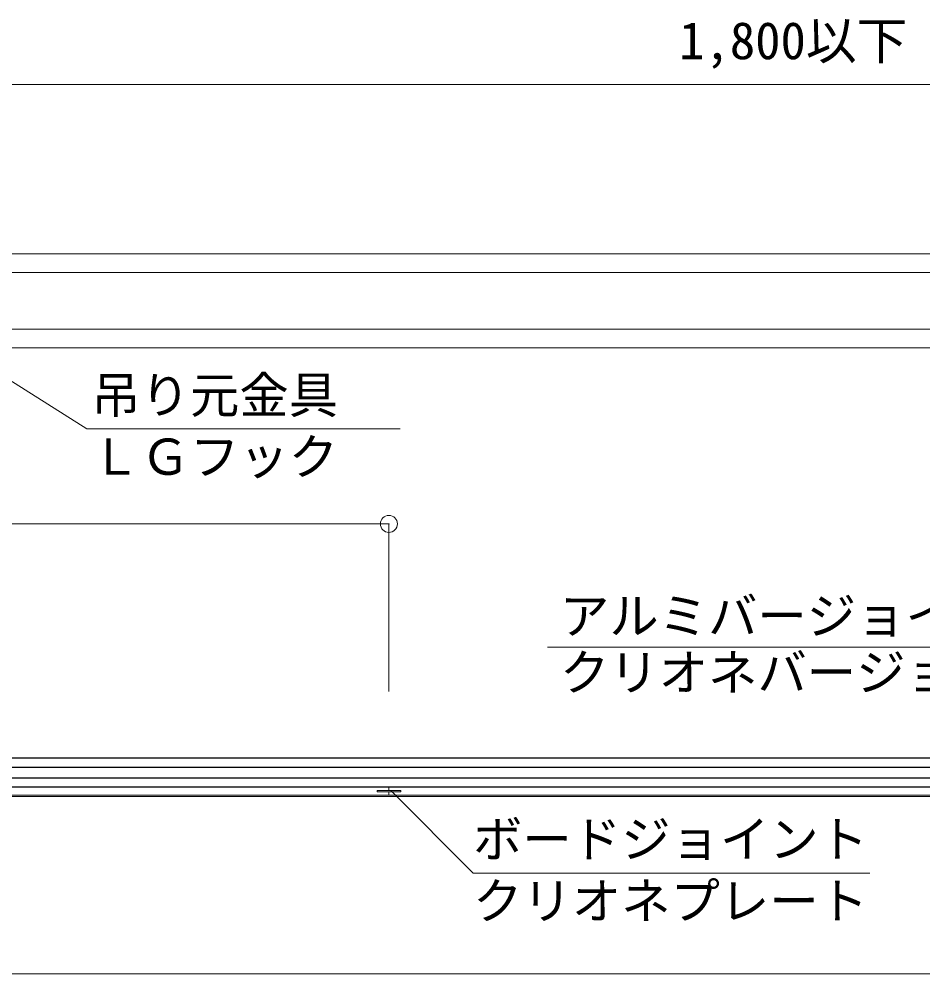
# Model space of a CAD drawing. Units: millimetres on the paper, with parts at other scales. Extents: x -195 to 195, y -135 to 132.
# Drawn here: x 83.73 to 115.77, y 36.91 to 70.74 of the extents above; entities that cross this region are included whole.
import ezdxf
from ezdxf.enums import TextEntityAlignment as Align

# ---------------------------------------------------------------- set-up
doc = ezdxf.new("R2010")
doc.units = ezdxf.units.MM
doc.header["$PDMODE"] = 32
doc.header["$PDSIZE"] = 0.6
doc.linetypes.add('DASHED1', pattern=[1.8, 1.2, -0.6])
for name, color, linetype, lineweight in [('6-2_野縁受け', 3, 'Continuous', 18), ('6-3_野縁', 2, 'Continuous', 25), ('6-5_寸法', 4, 'Continuous', 9), ('6-6_文字', 7, 'Continuous', 18), ('6-9_躯体他', 4, 'Continuous', 9), ('6-B_補強金具・金具・その他', 3, 'Continuous', 18), ('6-D_パネル', 4, 'Continuous', 9), ('F-3_野縁', 3, 'Continuous', 18)]:
    doc.layers.add(name, color=color, linetype=linetype, lineweight=lineweight)
doc.styles.add('ＭＳ ゴシック', font='')
doc.styles.get('ＭＳ ゴシック').set_extended_font_data('MS Gothic')

msp = doc.modelspace()

# ---------------------------------------------------------------- linework, layer by layer
at = {"layer": '6-2_野縁受け'}
for p, q in [((29.972, 43.24), (120.639, 43.24)), ((29.972, 43.2), (120.639, 43.2))]:
    msp.add_line(p, q, dxfattribs=at)
at = {"layer": '6-3_野縁'}
for p, q in [((7.505, 44.573), (127.339, 44.573)), ((7.505, 44.24), (127.339, 44.24)), ((127.339, 43.85), (7.505, 43.85)), ((127.339, 43.523), (7.505, 43.523))]:
    msp.add_line(p, q, dxfattribs=at)
at = {"layer": '6-5_寸法'}
for p, q in [((154.085, 68.424), (81.172, 68.424)), ((36.172, 52.854), (96.839, 52.854)), ((96.839, 52.854), (96.839, 46.915))]:
    msp.add_line(p, q, dxfattribs=at)
at = {"layer": '6-5_寸法', "color": 3}
msp.add_point((96.839, 52.854), dxfattribs=at)
at = {"layer": '6-6_文字'}
for points in [[(81.172, 59.353), (86.125, 56.228), (97.231, 56.228)], [(126.405, 44.121), (122.043, 48.483), (102.454, 48.483)], [(96.914, 43.393), (99.823, 40.485), (113.882, 40.485)]]:
    msp.add_lwpolyline(points, dxfattribs=at)
at = {"layer": '6-9_躯体他'}
for p, q in [((6.172, 62.424), (154.313, 62.424)), ((6.172, 61.757), (154.295, 61.757)), ((6.172, 59.757), (154.184, 59.757)), ((6.172, 59.09), (154.129, 59.09))]:
    msp.add_line(p, q, dxfattribs=at)
at = {"layer": '6-B_補強金具・金具・その他'}
for p, q in [((96.422, 43.415), (97.255, 43.415)), ((96.422, 43.415), (96.422, 43.365)), ((96.422, 43.365), (97.255, 43.365)), ((97.255, 43.415), (97.255, 43.365))]:
    msp.add_line(p, q, dxfattribs=at)
at = {"layer": '6-D_パネル', "linetype": 'DASHED1'}
msp.add_line((7.384, 43.54), (127.339, 43.54), dxfattribs=at)
at = {"layer": '6-D_パネル'}
for p, q in [((96.422, 43.415), (96.422, 43.365)), ((96.422, 43.365), (97.255, 43.365)), ((96.839, 43.536), (96.839, 43.415)), ((96.839, 43.365), (96.839, 43.236)), ((6.695, 43.24), (153.175, 43.24))]:
    msp.add_line(p, q, dxfattribs=at)
msp.add_lwpolyline([(96.422, 43.415), (97.255, 43.415), (97.255, 43.365)], dxfattribs=at)
at = {"layer": 'F-3_野縁'}
msp.add_line((2, 36.912), (191, 36.912), dxfattribs=at)

# ---------------------------------------------------------------- texts
at = {"layer": '6-5_寸法', "style": 'ＭＳ ゴシック'}
msp.add_text('1,800以下', height=1.32, dxfattribs=at).set_placement((107.128, 68.924), align=Align.BOTTOM_LEFT)
at = {"layer": '6-6_文字', "style": 'ＭＳ ゴシック'}
for s, p in [('吊り元金具', (86.285, 56.393)), ('ＬＧフック', (86.285, 54.211)), ('アルミバージョイント', (102.901, 48.572)), ('クリオネバージョイント', (102.901, 46.569)), ('ボードジョイント', (99.822, 40.661)), ('クリオネプレート', (99.822, 38.473))]:
    msp.add_text(s, height=1.283, dxfattribs=at).set_placement(p, align=Align.BOTTOM_LEFT)

doc.saveas('drawing.dxf')
